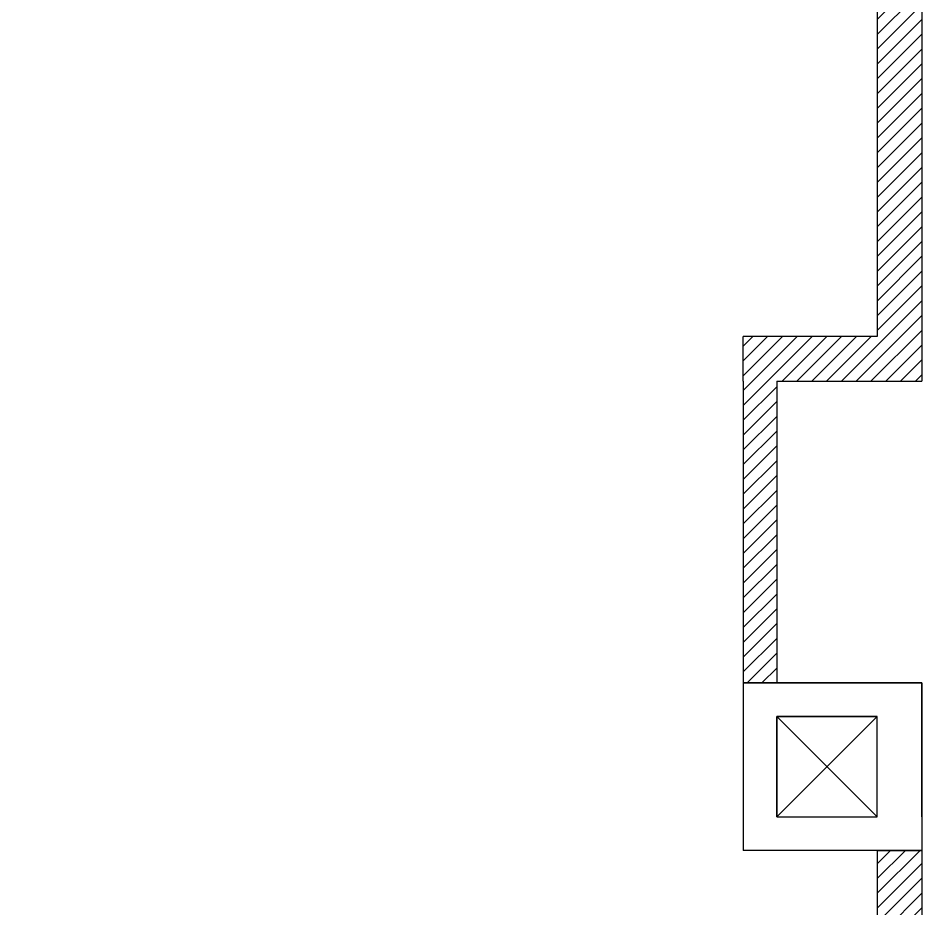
# Model space of a CAD drawing. Header units: inches. Extents: x 474 to 5633, y -332 to 1348.
# Drawn here: x 2311.5 to 2473.3, y -85.7 to 73.8 of the extents above; entities that cross this region are included whole.
import ezdxf

# ---------------------------------------------------------------- set-up
doc = ezdxf.new("R2010")
doc.units = ezdxf.units.IN
doc.header["$LTSCALE"] = 20
doc.header["$MEASUREMENT"] = 0
doc.layers.add('Hatches', color=3, linetype='Continuous', plot=False)
doc.layers.add('Pillars', color=200, linetype='Continuous', plot=False)

msp = doc.modelspace()

# ---------------------------------------------------------------- hatches: boundary and pattern name
at = {"layer": 'Hatches'}
h = msp.add_hatch(dxfattribs=at)
h.set_pattern_fill('ANSI31', color=256, scale=15, style=0)
h.paths.add_polyline_path([(1581.329, 406.779), (1749.329, 406.779), (1791.329, 406.779), (1797.329, 406.779), (1875.329, 406.779), (1881.329, 406.779), (1997.329, 406.779), (2003.329, 406.779), (2007.329, 406.779), (2007.329, 358.779), (2013.329, 358.779), (2013.329, 406.779), (2099.329, 406.779), (2105.329, 406.779), (2109.329, 406.779), (2109.329, 266.995), (2115.329, 266.995), (2115.329, 278.779), (2115.329, 284.779), (2115.329, 406.779), (2165.329, 406.779), (2171.329, 406.779), (2255.329, 406.779), (2465.329, 406.779), (2465.329, 244.779), (2473.329, 244.779), (2473.329, 414.779), (2429.329, 414.779), (1617.329, 414.779), (1573.329, 414.779), (1573.329, 244.779), (1581.329, 244.779)])
h.paths.add_polyline_path([(2473.329, 178.779), (2465.329, 178.779), (2447.329, 178.779), (2447.329, 214.779), (2441.329, 214.779), (2441.329, 178.779), (2441.329, 172.779), (2465.329, 172.779), (2465.329, 16.779), (2441.329, 16.779), (2441.329, 8.779), (2441.329, -45.221), (2447.329, -45.221), (2447.329, 8.779), (2465.329, 8.779), (2473.329, 8.779)])
h.paths.add_polyline_path([(2473.329, -165.221), (2473.329, -75.221), (2465.329, -75.221), (2465.329, -159.221), (2465.329, -237.221), (2399.329, -237.221), (2249.329, -237.221), (2249.329, -245.221), (2405.329, -245.221), (2473.329, -245.221)])
h.paths.add_polyline_path([(2183.329, -219.221), (2219.329, -219.221), (2219.329, -213.221), (2183.329, -213.221), (2177.329, -213.221), (2177.329, -237.221), (2027.329, -237.221), (2019.329, -237.221), (1869.329, -237.221), (1869.329, -213.221), (1863.329, -213.221), (1827.329, -213.221), (1827.329, -219.221), (1863.329, -219.221), (1863.329, -245.221), (2183.329, -245.221)])
h.paths.add_polyline_path([(1605.329, 16.779), (1581.329, 16.779), (1581.329, 172.779), (1605.329, 172.779), (1605.329, 178.779), (1605.329, 214.779), (1599.329, 214.779), (1599.329, 178.779), (1581.329, 178.779), (1573.329, 178.779), (1573.329, 8.779), (1599.329, 8.779), (1599.329, -45.221), (1605.329, -45.221)])
h.paths.add_polyline_path([(1581.329, -75.221), (1573.329, -75.221), (1573.329, -245.221), (1797.329, -245.221), (1797.329, -237.221), (1581.329, -237.221)])

# ---------------------------------------------------------------- linework, layer by layer
for p, q in [((2473.329, 178.779), (2473.329, 8.779)), ((2465.329, 172.779), (2465.329, 16.779)), ((2441.329, 8.779), (2441.329, 16.779)), ((2465.329, 16.779), (2441.329, 16.779)), ((2441.329, 8.779), (2441.329, -45.221)), ((2447.329, 8.779), (2447.329, -45.221)), ((2447.329, 8.779), (2465.329, 8.779)), ((2465.329, 8.779), (2473.329, 8.779)), ((2473.329, -45.221), (2441.329, -45.221)), ((2441.329, -45.221), (2441.329, -69.221)), ((2473.329, -45.221), (2473.329, -165.221)), ((2473.329, -69.221), (2473.329, -45.221)), ((2465.329, -51.221), (2447.329, -51.221)), ((2447.329, -51.221), (2447.329, -69.221)), ((2465.329, -75.221), (2465.329, -159.221)), ((2465.329, -75.221), (2473.329, -75.221))]:
    msp.add_line(p, q)
at = {"layer": 'Pillars'}
for p, q in [((2441.329, -45.221), (2441.329, -75.221)), ((2441.329, -45.221), (2473.329, -45.221)), ((2473.329, -45.221), (2473.329, -75.221)), ((2473.329, -45.221), (2473.329, -75.221)), ((2447.329, -51.221), (2465.329, -51.221)), ((2447.329, -69.221), (2447.329, -51.221)), ((2447.329, -51.221), (2465.329, -69.221)), ((2465.329, -51.221), (2447.329, -69.221)), ((2465.329, -69.221), (2465.329, -51.221)), ((2447.329, -69.221), (2465.329, -69.221)), ((2473.329, -75.221), (2441.329, -75.221))]:
    msp.add_line(p, q, dxfattribs=at)

doc.saveas('drawing.dxf')
